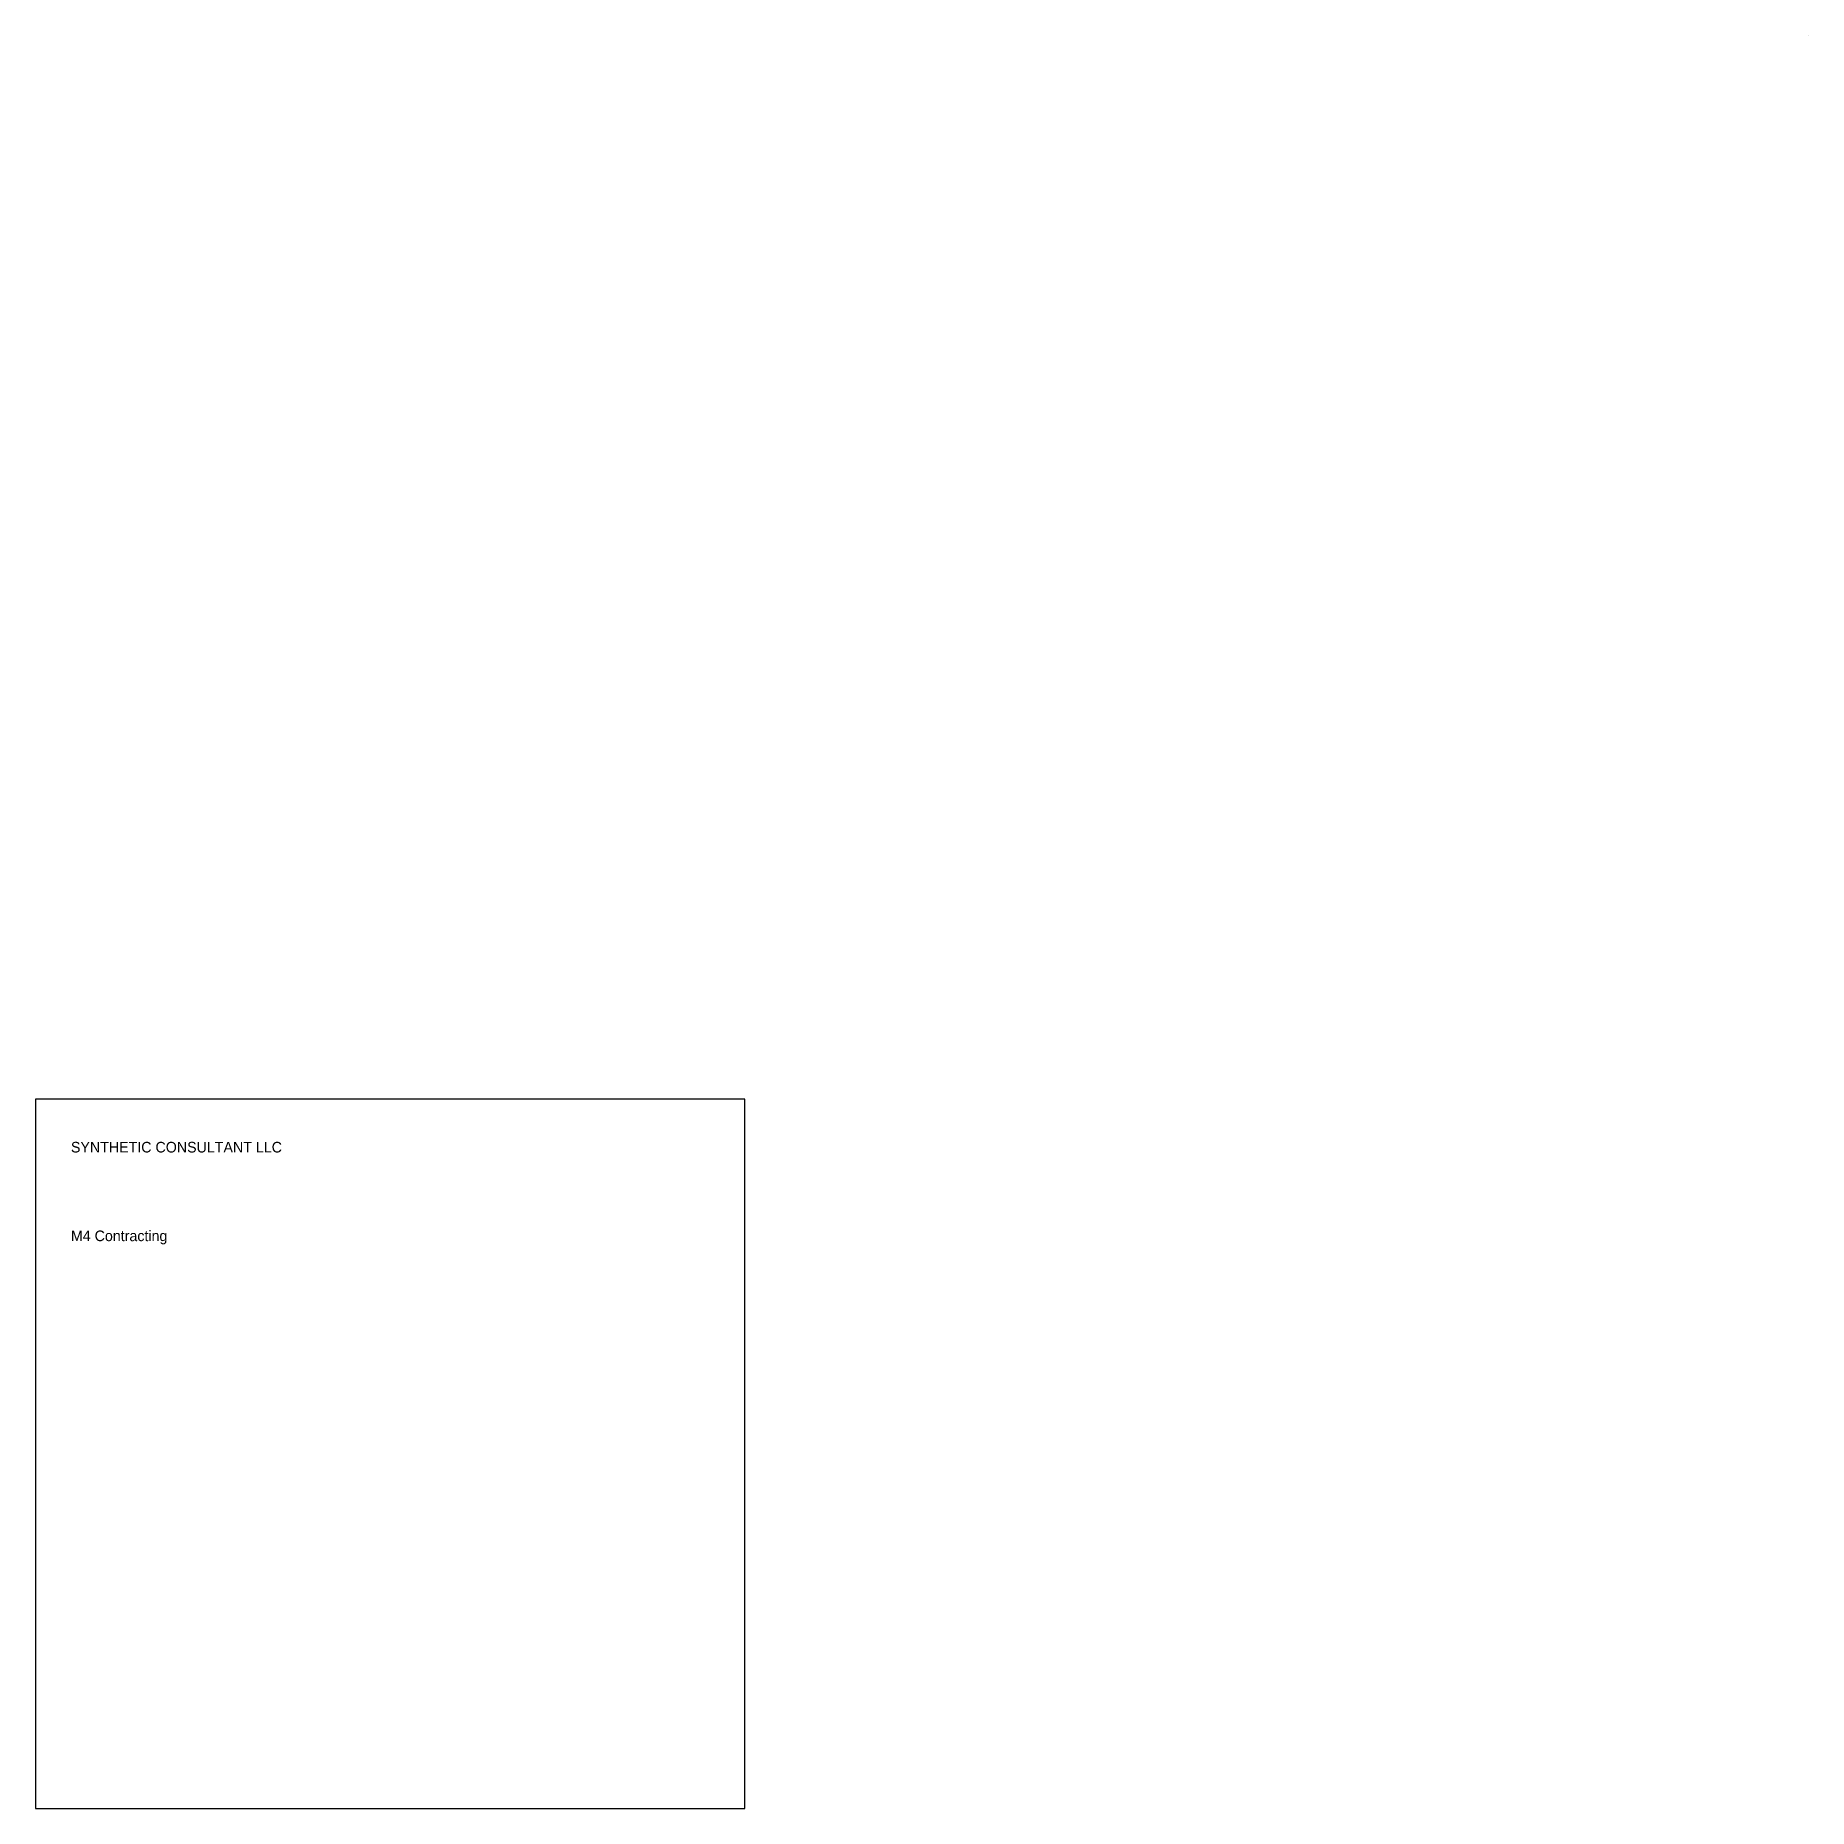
# Model space of a CAD drawing. Header units: metres. Extents: x 232950 to 233000, y 2704950 to 2705000.
import ezdxf

# ---------------------------------------------------------------- set-up
doc = ezdxf.new("R2010")
doc.units = ezdxf.units.M
doc.layers.add('RoadEdge', color=8, linetype='Continuous')
doc.layers.add('Title', color=7, linetype='Continuous')

# ---------------------------------------------------------------- blocks, each defined once
blk = doc.blocks.new('SYNTHETIC_TITLE')
for tag, p in [('MainConsultantName', (0, -0.5)), ('ConsultantAddress', (0, -1)), ('ConsultantContactPerson', (0, -1.5)), ('ConsultantPhone', (0, -2)), ('Consultantemail', (0, -2.5)), ('MainContractorName', (0, -3)), ('ContractorAddress', (0, -3.5)), ('ContractorContactPerson', (0, -4)), ('ContractorPhone', (0, -4.5)), ('Contractoremail', (0, -5))]:
    blk.add_attdef(tag, p, '', height=0.3)

msp = doc.modelspace()

# ---------------------------------------------------------------- linework, layer by layer
at = {"layer": 'RoadEdge'}
msp.add_lwpolyline([(233000, 2705000), (233000, 2705000)], dxfattribs=at)
at = {"layer": 'Title'}
msp.add_lwpolyline([(232950, 2704950), (232970, 2704950), (232970, 2704970), (232950, 2704970)], close=True, dxfattribs=at)

# ---------------------------------------------------------------- block references
msp.add_blockref('SYNTHETIC_TITLE', (232951, 2704969), dxfattribs=at).add_auto_attribs({'MainConsultantName': 'SYNTHETIC CONSULTANT LLC', 'MainContractorName': 'M4 Contracting'})

doc.saveas('drawing.dxf')
